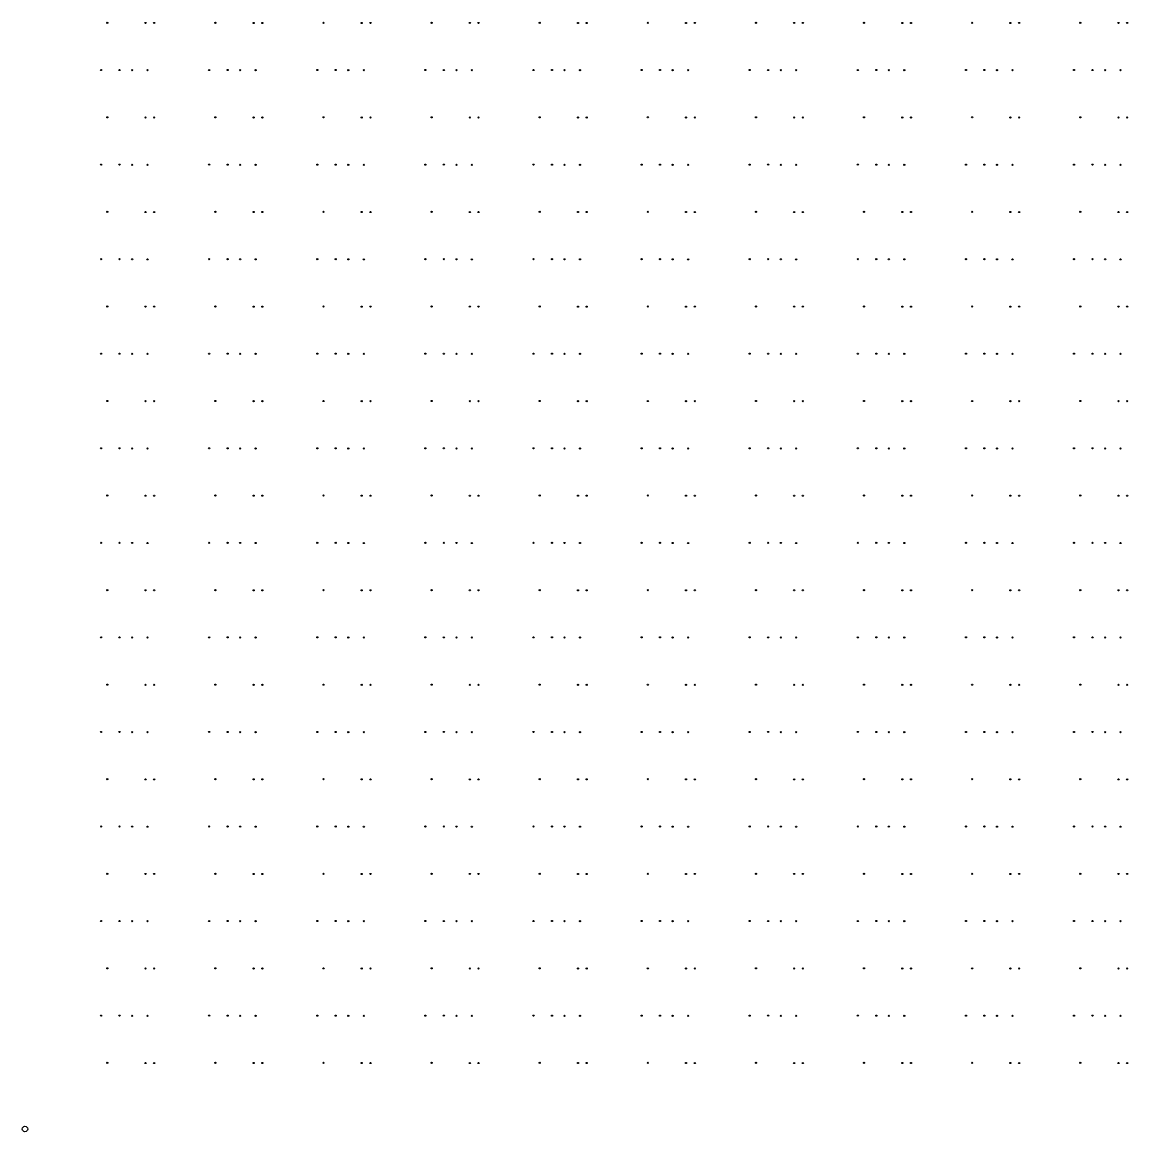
# Model space of a CAD drawing. Extents: x 50 to 173, y 50 to 173.
# Drawn here: x 49.9 to 109.7, y 49.9 to 110 of the extents above; entities that cross this region are included whole.
import ezdxf

# ---------------------------------------------------------------- set-up
doc = ezdxf.new("R2010")
doc.units = 0

msp = doc.modelspace()

# ---------------------------------------------------------------- linework, layer by layer
at = {"layer": '4H'}
msp.add_circle((50, 50), 0.15, dxfattribs=at)
at = {"layer": 'PET'}
for centre in [(54.457, 109.924), (56.526, 109.914), (56.999, 109.914), (60.31, 109.924), (62.38, 109.914), (62.853, 109.914), (66.164, 109.924), (68.234, 109.914), (68.707, 109.914), (72.018, 109.924), (74.087, 109.914), (74.56, 109.914), (77.871, 109.924), (79.941, 109.914), (80.414, 109.914), (83.725, 109.924), (85.795, 109.914), (86.268, 109.914), (89.579, 109.924), (91.648, 109.914), (92.121, 109.914), (95.432, 109.924), (97.502, 109.914), (97.975, 109.914), (101.286, 109.924), (103.356, 109.914), (103.828, 109.914), (107.14, 109.924), (109.209, 109.914), (109.682, 109.914), (54.121, 107.364), (55.12, 107.364), (55.801, 107.354), (56.638, 107.353), (59.975, 107.364), (60.974, 107.364), (61.654, 107.354), (62.491, 107.353), (65.829, 107.364), (66.827, 107.364), (67.508, 107.354), (68.345, 107.353), (71.682, 107.364), (72.681, 107.364), (73.362, 107.354), (74.199, 107.353), (77.536, 107.364), (78.535, 107.364), (79.215, 107.354), (80.052, 107.353), (83.39, 107.364), (84.388, 107.364), (85.069, 107.354), (85.906, 107.353), (89.243, 107.364), (90.242, 107.364), (90.923, 107.354), (91.76, 107.353), (95.097, 107.364), (96.095, 107.364), (96.776, 107.354), (97.613, 107.353), (100.951, 107.364), (101.949, 107.364), (102.63, 107.354), (103.467, 107.353), (106.804, 107.364), (107.803, 107.364), (108.484, 107.354), (109.321, 107.353), (54.457, 104.802), (56.526, 104.792), (56.999, 104.792), (60.31, 104.802), (62.38, 104.792), (62.853, 104.792), (66.164, 104.802), (68.234, 104.792), (68.707, 104.792), (72.018, 104.802), (74.087, 104.792), (74.56, 104.792), (77.871, 104.802), (79.941, 104.792), (80.414, 104.792), (83.725, 104.802), (85.795, 104.792), (86.268, 104.792), (89.579, 104.802), (91.648, 104.792), (92.121, 104.792), (95.432, 104.802), (97.502, 104.792), (97.975, 104.792), (101.286, 104.802), (103.356, 104.792), (103.828, 104.792), (107.14, 104.802), (109.209, 104.792), (109.682, 104.792), (54.121, 102.242), (55.12, 102.242), (55.801, 102.233), (56.638, 102.231), (59.975, 102.242), (60.974, 102.242), (61.654, 102.233), (62.491, 102.231), (65.829, 102.242), (66.827, 102.242), (67.508, 102.233), (68.345, 102.231), (71.682, 102.242), (72.681, 102.242), (73.362, 102.233), (74.199, 102.231), (77.536, 102.242), (78.535, 102.242), (79.215, 102.233), (80.052, 102.231), (83.39, 102.242), (84.388, 102.242), (85.069, 102.233), (85.906, 102.231), (89.243, 102.242), (90.242, 102.242), (90.923, 102.233), (91.76, 102.231), (95.097, 102.242), (96.095, 102.242), (96.776, 102.233), (97.613, 102.231), (100.951, 102.242), (101.949, 102.242), (102.63, 102.233), (103.467, 102.231), (106.804, 102.242), (107.803, 102.242), (108.484, 102.233), (109.321, 102.231), (54.457, 99.68), (56.526, 99.67), (56.999, 99.67), (60.31, 99.68), (62.38, 99.67), (62.853, 99.67), (66.164, 99.68), (68.234, 99.67), (68.707, 99.67), (72.018, 99.68), (74.087, 99.67), (74.56, 99.67), (77.871, 99.68), (79.941, 99.67), (80.414, 99.67), (83.725, 99.68), (85.795, 99.67), (86.268, 99.67), (89.579, 99.68), (91.648, 99.67), (92.121, 99.67), (95.432, 99.68), (97.502, 99.67), (97.975, 99.67), (101.286, 99.68), (103.356, 99.67), (103.828, 99.67), (107.14, 99.68), (109.209, 99.67), (109.682, 99.67), (54.121, 97.12), (55.12, 97.12), (55.801, 97.111), (56.638, 97.109), (59.975, 97.12), (60.974, 97.12), (61.654, 97.111), (62.491, 97.109), (65.829, 97.12), (66.827, 97.12), (67.508, 97.111), (68.345, 97.109), (71.682, 97.12), (72.681, 97.12), (73.362, 97.111), (74.199, 97.109), (77.536, 97.12), (78.535, 97.12), (79.215, 97.111), (80.052, 97.109), (83.39, 97.12), (84.388, 97.12), (85.069, 97.111), (85.906, 97.109), (89.243, 97.12), (90.242, 97.12), (90.923, 97.111), (91.76, 97.109), (95.097, 97.12), (96.095, 97.12), (96.776, 97.111), (97.613, 97.109), (100.951, 97.12), (101.949, 97.12), (102.63, 97.111), (103.467, 97.109), (106.804, 97.12), (107.803, 97.12), (108.484, 97.111), (109.321, 97.109), (54.457, 94.558), (56.526, 94.548), (56.999, 94.548), (60.31, 94.558), (62.38, 94.548), (62.853, 94.548), (66.164, 94.558), (68.234, 94.548), (68.707, 94.548), (72.018, 94.558), (74.087, 94.548), (74.56, 94.548), (77.871, 94.558), (79.941, 94.548), (80.414, 94.548), (83.725, 94.558), (85.795, 94.548), (86.268, 94.548), (89.579, 94.558), (91.648, 94.548), (92.121, 94.548), (95.432, 94.558), (97.502, 94.548), (97.975, 94.548), (101.286, 94.558), (103.356, 94.548), (103.828, 94.548), (107.14, 94.558), (109.209, 94.548), (109.682, 94.548), (54.121, 91.998), (55.12, 91.998), (55.801, 91.989), (56.638, 91.987), (59.975, 91.998), (60.974, 91.998), (61.654, 91.989), (62.491, 91.987), (65.829, 91.998), (66.827, 91.998), (67.508, 91.989), (68.345, 91.987), (71.682, 91.998), (72.681, 91.998), (73.362, 91.989), (74.199, 91.987), (77.536, 91.998), (78.535, 91.998), (79.215, 91.989), (80.052, 91.987), (83.39, 91.998), (84.388, 91.998), (85.069, 91.989), (85.906, 91.987), (89.243, 91.998), (90.242, 91.998), (90.923, 91.989), (91.76, 91.987), (95.097, 91.998), (96.095, 91.998), (96.776, 91.989), (97.613, 91.987), (100.951, 91.998), (101.949, 91.998), (102.63, 91.989), (103.467, 91.987), (106.804, 91.998), (107.803, 91.998), (108.484, 91.989), (109.321, 91.987), (54.457, 89.436), (56.526, 89.426), (56.999, 89.426), (60.31, 89.436), (62.38, 89.426), (62.853, 89.426), (66.164, 89.436), (68.234, 89.426), (68.707, 89.426), (72.018, 89.436), (74.087, 89.426), (74.56, 89.426), (77.871, 89.436), (79.941, 89.426), (80.414, 89.426), (83.725, 89.436), (85.795, 89.426), (86.268, 89.426), (89.579, 89.436), (91.648, 89.426), (92.121, 89.426), (95.432, 89.436), (97.502, 89.426), (97.975, 89.426), (101.286, 89.436), (103.356, 89.426), (103.828, 89.426), (107.14, 89.436), (109.209, 89.426), (109.682, 89.426), (54.121, 86.876), (55.12, 86.876), (55.801, 86.867), (56.638, 86.865), (59.975, 86.876), (60.974, 86.876), (61.654, 86.867), (62.491, 86.865), (65.829, 86.876), (66.827, 86.876), (67.508, 86.867), (68.345, 86.865), (71.682, 86.876), (72.681, 86.876), (73.362, 86.867), (74.199, 86.865), (77.536, 86.876), (78.535, 86.876), (79.215, 86.867), (80.052, 86.865), (83.39, 86.876), (84.388, 86.876), (85.069, 86.867), (85.906, 86.865), (89.243, 86.876), (90.242, 86.876), (90.923, 86.867), (91.76, 86.865), (95.097, 86.876), (96.095, 86.876), (96.776, 86.867), (97.613, 86.865), (100.951, 86.876), (101.949, 86.876), (102.63, 86.867), (103.467, 86.865), (106.804, 86.876), (107.803, 86.876), (108.484, 86.867), (109.321, 86.865), (54.457, 84.314), (56.526, 84.304), (56.999, 84.304), (60.31, 84.314), (62.38, 84.304), (62.853, 84.304), (66.164, 84.314), (68.234, 84.304), (68.707, 84.304), (72.018, 84.314), (74.087, 84.304), (74.56, 84.304), (77.871, 84.314), (79.941, 84.304), (80.414, 84.304), (83.725, 84.314), (85.795, 84.304), (86.268, 84.304), (89.579, 84.314), (91.648, 84.304), (92.121, 84.304), (95.432, 84.314), (97.502, 84.304), (97.975, 84.304), (101.286, 84.314), (103.356, 84.304), (103.828, 84.304), (107.14, 84.314), (109.209, 84.304), (109.682, 84.304), (54.121, 81.754), (55.12, 81.754), (55.801, 81.745), (56.638, 81.744), (59.975, 81.754), (60.974, 81.754), (61.654, 81.745), (62.491, 81.744), (65.829, 81.754), (66.827, 81.754), (67.508, 81.745), (68.345, 81.744), (71.682, 81.754), (72.681, 81.754), (73.362, 81.745), (74.199, 81.744), (77.536, 81.754), (78.535, 81.754), (79.215, 81.745), (80.052, 81.744), (83.39, 81.754), (84.388, 81.754), (85.069, 81.745), (85.906, 81.744), (89.243, 81.754), (90.242, 81.754), (90.923, 81.745), (91.76, 81.744), (95.097, 81.754), (96.095, 81.754), (96.776, 81.745), (97.613, 81.744), (100.951, 81.754), (101.949, 81.754), (102.63, 81.745), (103.467, 81.744), (106.804, 81.754), (107.803, 81.754), (108.484, 81.745), (109.321, 81.744), (54.457, 79.192), (56.526, 79.183), (56.999, 79.183), (60.31, 79.192), (62.38, 79.183), (62.853, 79.183), (66.164, 79.192), (68.234, 79.183), (68.707, 79.183), (72.018, 79.192), (74.087, 79.183), (74.56, 79.183), (77.871, 79.192), (79.941, 79.183), (80.414, 79.183), (83.725, 79.192), (85.795, 79.183), (86.268, 79.183), (89.579, 79.192), (91.648, 79.183), (92.121, 79.183), (95.432, 79.192), (97.502, 79.183), (97.975, 79.183), (101.286, 79.192), (103.356, 79.183), (103.828, 79.183), (107.14, 79.192), (109.209, 79.183), (109.682, 79.183), (54.121, 76.632), (55.12, 76.632), (55.801, 76.623), (56.638, 76.622), (59.975, 76.632), (60.974, 76.632), (61.654, 76.623), (62.491, 76.622), (65.829, 76.632), (66.827, 76.632), (67.508, 76.623), (68.345, 76.622), (71.682, 76.632), (72.681, 76.632), (73.362, 76.623), (74.199, 76.622), (77.536, 76.632), (78.535, 76.632), (79.215, 76.623), (80.052, 76.622), (83.39, 76.632), (84.388, 76.632), (85.069, 76.623), (85.906, 76.622), (89.243, 76.632), (90.242, 76.632), (90.923, 76.623), (91.76, 76.622), (95.097, 76.632), (96.095, 76.632), (96.776, 76.623), (97.613, 76.622), (100.951, 76.632), (101.949, 76.632), (102.63, 76.623), (103.467, 76.622), (106.804, 76.632), (107.803, 76.632), (108.484, 76.623), (109.321, 76.622), (54.457, 74.07), (56.526, 74.061), (56.999, 74.061), (60.31, 74.07), (62.38, 74.061), (62.853, 74.061), (66.164, 74.07), (68.234, 74.061), (68.707, 74.061), (72.018, 74.07), (74.087, 74.061), (74.56, 74.061), (77.871, 74.07), (79.941, 74.061), (80.414, 74.061), (83.725, 74.07), (85.795, 74.061), (86.268, 74.061), (89.579, 74.07), (91.648, 74.061), (92.121, 74.061), (95.432, 74.07), (97.502, 74.061), (97.975, 74.061), (101.286, 74.07), (103.356, 74.061), (103.828, 74.061), (107.14, 74.07), (109.209, 74.061), (109.682, 74.061), (54.121, 71.51), (55.12, 71.51), (55.801, 71.501), (56.638, 71.5), (59.975, 71.51), (60.974, 71.51), (61.654, 71.501), (62.491, 71.5), (65.829, 71.51), (66.827, 71.51), (67.508, 71.501), (68.345, 71.5), (71.682, 71.51), (72.681, 71.51), (73.362, 71.501), (74.199, 71.5), (77.536, 71.51), (78.535, 71.51), (79.215, 71.501), (80.052, 71.5), (83.39, 71.51), (84.388, 71.51), (85.069, 71.501), (85.906, 71.5), (89.243, 71.51), (90.242, 71.51), (90.923, 71.501), (91.76, 71.5), (95.097, 71.51), (96.095, 71.51), (96.776, 71.501), (97.613, 71.5), (100.951, 71.51), (101.949, 71.51), (102.63, 71.501), (103.467, 71.5), (106.804, 71.51), (107.803, 71.51), (108.484, 71.501), (109.321, 71.5), (54.457, 68.948), (56.526, 68.939), (56.999, 68.939), (60.31, 68.948), (62.38, 68.939), (62.853, 68.939), (66.164, 68.948), (68.234, 68.939), (68.707, 68.939), (72.018, 68.948), (74.087, 68.939), (74.56, 68.939), (77.871, 68.948), (79.941, 68.939), (80.414, 68.939), (83.725, 68.948), (85.795, 68.939), (86.268, 68.939), (89.579, 68.948), (91.648, 68.939), (92.121, 68.939), (95.432, 68.948), (97.502, 68.939), (97.975, 68.939), (101.286, 68.948), (103.356, 68.939), (103.828, 68.939), (107.14, 68.948), (109.209, 68.939), (109.682, 68.939), (54.121, 66.388), (55.12, 66.388), (55.801, 66.379), (56.638, 66.378), (59.975, 66.388), (60.974, 66.388), (61.654, 66.379), (62.491, 66.378), (65.829, 66.388), (66.827, 66.388), (67.508, 66.379), (68.345, 66.378), (71.682, 66.388), (72.681, 66.388), (73.362, 66.379), (74.199, 66.378), (77.536, 66.388), (78.535, 66.388), (79.215, 66.379), (80.052, 66.378), (83.39, 66.388), (84.388, 66.388), (85.069, 66.379), (85.906, 66.378), (89.243, 66.388), (90.242, 66.388), (90.923, 66.379), (91.76, 66.378), (95.097, 66.388), (96.095, 66.388), (96.776, 66.379), (97.613, 66.378), (100.951, 66.388), (101.949, 66.388), (102.63, 66.379), (103.467, 66.378), (106.804, 66.388), (107.803, 66.388), (108.484, 66.379), (109.321, 66.378), (54.457, 63.826), (56.526, 63.817), (56.999, 63.817), (60.31, 63.826), (62.38, 63.817), (62.853, 63.817), (66.164, 63.826), (68.234, 63.817), (68.707, 63.817), (72.018, 63.826), (74.087, 63.817), (74.56, 63.817), (77.871, 63.826), (79.941, 63.817), (80.414, 63.817), (83.725, 63.826), (85.795, 63.817), (86.268, 63.817), (89.579, 63.826), (91.648, 63.817), (92.121, 63.817), (95.432, 63.826), (97.502, 63.817), (97.975, 63.817), (101.286, 63.826), (103.356, 63.817), (103.828, 63.817), (107.14, 63.826), (109.209, 63.817), (109.682, 63.817), (54.121, 61.266), (55.12, 61.266), (55.801, 61.257), (56.638, 61.256), (59.975, 61.266), (60.974, 61.266), (61.654, 61.257), (62.491, 61.256), (65.829, 61.266), (66.827, 61.266), (67.508, 61.257), (68.345, 61.256), (71.682, 61.266), (72.681, 61.266), (73.362, 61.257), (74.199, 61.256), (77.536, 61.266), (78.535, 61.266), (79.215, 61.257), (80.052, 61.256), (83.39, 61.266), (84.388, 61.266), (85.069, 61.257), (85.906, 61.256), (89.243, 61.266), (90.242, 61.266), (90.923, 61.257), (91.76, 61.256), (95.097, 61.266), (96.095, 61.266), (96.776, 61.257), (97.613, 61.256), (100.951, 61.266), (101.949, 61.266), (102.63, 61.257), (103.467, 61.256), (106.804, 61.266), (107.803, 61.266), (108.484, 61.257), (109.321, 61.256), (54.457, 58.704), (56.526, 58.695), (56.999, 58.695), (60.31, 58.704), (62.38, 58.695), (62.853, 58.695), (66.164, 58.704), (68.234, 58.695), (68.707, 58.695), (72.018, 58.704), (74.087, 58.695), (74.56, 58.695), (77.871, 58.704), (79.941, 58.695), (80.414, 58.695), (83.725, 58.704), (85.795, 58.695), (86.268, 58.695), (89.579, 58.704), (91.648, 58.695), (92.121, 58.695), (95.432, 58.704), (97.502, 58.695), (97.975, 58.695), (101.286, 58.704), (103.356, 58.695), (103.828, 58.695), (107.14, 58.704), (109.209, 58.695), (109.682, 58.695), (54.121, 56.144), (55.12, 56.144), (55.801, 56.135), (56.638, 56.134), (59.975, 56.144), (60.974, 56.144), (61.654, 56.135), (62.491, 56.134), (65.829, 56.144), (66.827, 56.144), (67.508, 56.135), (68.345, 56.134), (71.682, 56.144), (72.681, 56.144), (73.362, 56.135), (74.199, 56.134), (77.536, 56.144), (78.535, 56.144), (79.215, 56.135), (80.052, 56.134), (83.39, 56.144), (84.388, 56.144), (85.069, 56.135), (85.906, 56.134), (89.243, 56.144), (90.242, 56.144), (90.923, 56.135), (91.76, 56.134), (95.097, 56.144), (96.095, 56.144), (96.776, 56.135), (97.613, 56.134), (100.951, 56.144), (101.949, 56.144), (102.63, 56.135), (103.467, 56.134), (106.804, 56.144), (107.803, 56.144), (108.484, 56.135), (109.321, 56.134), (54.457, 53.582), (56.526, 53.573), (56.999, 53.573), (60.31, 53.582), (62.38, 53.573), (62.853, 53.573), (66.164, 53.582), (68.234, 53.573), (68.707, 53.573), (72.018, 53.582), (74.087, 53.573), (74.56, 53.573), (77.871, 53.582), (79.941, 53.573), (80.414, 53.573), (83.725, 53.582), (85.795, 53.573), (86.268, 53.573), (89.579, 53.582), (91.648, 53.573), (92.121, 53.573), (95.432, 53.582), (97.502, 53.573), (97.975, 53.573), (101.286, 53.582), (103.356, 53.573), (103.828, 53.573), (107.14, 53.582), (109.209, 53.573), (109.682, 53.573)]:
    msp.add_circle(centre, 0.005, dxfattribs=at)
at = {"layer": 'V1'}
for centre in [(54.457, 109.924), (56.526, 109.914), (56.999, 109.914), (60.31, 109.924), (62.38, 109.914), (62.853, 109.914), (66.164, 109.924), (68.234, 109.914), (68.707, 109.914), (72.018, 109.924), (74.087, 109.914), (74.56, 109.914), (77.871, 109.924), (79.941, 109.914), (80.414, 109.914), (83.725, 109.924), (85.795, 109.914), (86.268, 109.914), (89.579, 109.924), (91.648, 109.914), (92.121, 109.914), (95.432, 109.924), (97.502, 109.914), (97.975, 109.914), (101.286, 109.924), (103.356, 109.914), (103.828, 109.914), (107.14, 109.924), (109.209, 109.914), (109.682, 109.914), (54.121, 107.364), (55.12, 107.364), (55.801, 107.354), (56.638, 107.353), (59.975, 107.364), (60.974, 107.364), (61.654, 107.354), (62.491, 107.353), (65.829, 107.364), (66.827, 107.364), (67.508, 107.354), (68.345, 107.353), (71.682, 107.364), (72.681, 107.364), (73.362, 107.354), (74.199, 107.353), (77.536, 107.364), (78.535, 107.364), (79.215, 107.354), (80.052, 107.353), (83.39, 107.364), (84.388, 107.364), (85.069, 107.354), (85.906, 107.353), (89.243, 107.364), (90.242, 107.364), (90.923, 107.354), (91.76, 107.353), (95.097, 107.364), (96.095, 107.364), (96.776, 107.354), (97.613, 107.353), (100.951, 107.364), (101.949, 107.364), (102.63, 107.354), (103.467, 107.353), (106.804, 107.364), (107.803, 107.364), (108.484, 107.354), (109.321, 107.353), (54.457, 104.802), (56.526, 104.792), (56.999, 104.792), (60.31, 104.802), (62.38, 104.792), (62.853, 104.792), (66.164, 104.802), (68.234, 104.792), (68.707, 104.792), (72.018, 104.802), (74.087, 104.792), (74.56, 104.792), (77.871, 104.802), (79.941, 104.792), (80.414, 104.792), (83.725, 104.802), (85.795, 104.792), (86.268, 104.792), (89.579, 104.802), (91.648, 104.792), (92.121, 104.792), (95.432, 104.802), (97.502, 104.792), (97.975, 104.792), (101.286, 104.802), (103.356, 104.792), (103.828, 104.792), (107.14, 104.802), (109.209, 104.792), (109.682, 104.792), (54.121, 102.242), (55.12, 102.242), (55.801, 102.233), (56.638, 102.231), (59.975, 102.242), (60.974, 102.242), (61.654, 102.233), (62.491, 102.231), (65.829, 102.242), (66.827, 102.242), (67.508, 102.233), (68.345, 102.231), (71.682, 102.242), (72.681, 102.242), (73.362, 102.233), (74.199, 102.231), (77.536, 102.242), (78.535, 102.242), (79.215, 102.233), (80.052, 102.231), (83.39, 102.242), (84.388, 102.242), (85.069, 102.233), (85.906, 102.231), (89.243, 102.242), (90.242, 102.242), (90.923, 102.233), (91.76, 102.231), (95.097, 102.242), (96.095, 102.242), (96.776, 102.233), (97.613, 102.231), (100.951, 102.242), (101.949, 102.242), (102.63, 102.233), (103.467, 102.231), (106.804, 102.242), (107.803, 102.242), (108.484, 102.233), (109.321, 102.231), (54.457, 99.68), (56.526, 99.67), (56.999, 99.67), (60.31, 99.68), (62.38, 99.67), (62.853, 99.67), (66.164, 99.68), (68.234, 99.67), (68.707, 99.67), (72.018, 99.68), (74.087, 99.67), (74.56, 99.67), (77.871, 99.68), (79.941, 99.67), (80.414, 99.67), (83.725, 99.68), (85.795, 99.67), (86.268, 99.67), (89.579, 99.68), (91.648, 99.67), (92.121, 99.67), (95.432, 99.68), (97.502, 99.67), (97.975, 99.67), (101.286, 99.68), (103.356, 99.67), (103.828, 99.67), (107.14, 99.68), (109.209, 99.67), (109.682, 99.67), (54.121, 97.12), (55.12, 97.12), (55.801, 97.111), (56.638, 97.109), (59.975, 97.12), (60.974, 97.12), (61.654, 97.111), (62.491, 97.109), (65.829, 97.12), (66.827, 97.12), (67.508, 97.111), (68.345, 97.109), (71.682, 97.12), (72.681, 97.12), (73.362, 97.111), (74.199, 97.109), (77.536, 97.12), (78.535, 97.12), (79.215, 97.111), (80.052, 97.109), (83.39, 97.12), (84.388, 97.12), (85.069, 97.111), (85.906, 97.109), (89.243, 97.12), (90.242, 97.12), (90.923, 97.111), (91.76, 97.109), (95.097, 97.12), (96.095, 97.12), (96.776, 97.111), (97.613, 97.109), (100.951, 97.12), (101.949, 97.12), (102.63, 97.111), (103.467, 97.109), (106.804, 97.12), (107.803, 97.12), (108.484, 97.111), (109.321, 97.109), (54.457, 94.558), (56.526, 94.548), (56.999, 94.548), (60.31, 94.558), (62.38, 94.548), (62.853, 94.548), (66.164, 94.558), (68.234, 94.548), (68.707, 94.548), (72.018, 94.558), (74.087, 94.548), (74.56, 94.548), (77.871, 94.558), (79.941, 94.548), (80.414, 94.548), (83.725, 94.558), (85.795, 94.548), (86.268, 94.548), (89.579, 94.558), (91.648, 94.548), (92.121, 94.548), (95.432, 94.558), (97.502, 94.548), (97.975, 94.548), (101.286, 94.558), (103.356, 94.548), (103.828, 94.548), (107.14, 94.558), (109.209, 94.548), (109.682, 94.548), (54.121, 91.998), (55.12, 91.998), (55.801, 91.989), (56.638, 91.987), (59.975, 91.998), (60.974, 91.998), (61.654, 91.989), (62.491, 91.987), (65.829, 91.998), (66.827, 91.998), (67.508, 91.989), (68.345, 91.987), (71.682, 91.998), (72.681, 91.998), (73.362, 91.989), (74.199, 91.987), (77.536, 91.998), (78.535, 91.998), (79.215, 91.989), (80.052, 91.987), (83.39, 91.998), (84.388, 91.998), (85.069, 91.989), (85.906, 91.987), (89.243, 91.998), (90.242, 91.998), (90.923, 91.989), (91.76, 91.987), (95.097, 91.998), (96.095, 91.998), (96.776, 91.989), (97.613, 91.987), (100.951, 91.998), (101.949, 91.998), (102.63, 91.989), (103.467, 91.987), (106.804, 91.998), (107.803, 91.998), (108.484, 91.989), (109.321, 91.987), (54.457, 89.436), (56.526, 89.426), (56.999, 89.426), (60.31, 89.436), (62.38, 89.426), (62.853, 89.426), (66.164, 89.436), (68.234, 89.426), (68.707, 89.426), (72.018, 89.436), (74.087, 89.426), (74.56, 89.426), (77.871, 89.436), (79.941, 89.426), (80.414, 89.426), (83.725, 89.436), (85.795, 89.426), (86.268, 89.426), (89.579, 89.436), (91.648, 89.426), (92.121, 89.426), (95.432, 89.436), (97.502, 89.426), (97.975, 89.426), (101.286, 89.436), (103.356, 89.426), (103.828, 89.426), (107.14, 89.436), (109.209, 89.426), (109.682, 89.426), (54.121, 86.876), (55.12, 86.876), (55.801, 86.867), (56.638, 86.865), (59.975, 86.876), (60.974, 86.876), (61.654, 86.867), (62.491, 86.865), (65.829, 86.876), (66.827, 86.876), (67.508, 86.867), (68.345, 86.865), (71.682, 86.876), (72.681, 86.876), (73.362, 86.867), (74.199, 86.865), (77.536, 86.876), (78.535, 86.876), (79.215, 86.867), (80.052, 86.865), (83.39, 86.876), (84.388, 86.876), (85.069, 86.867), (85.906, 86.865), (89.243, 86.876), (90.242, 86.876), (90.923, 86.867), (91.76, 86.865), (95.097, 86.876), (96.095, 86.876), (96.776, 86.867), (97.613, 86.865), (100.951, 86.876), (101.949, 86.876), (102.63, 86.867), (103.467, 86.865), (106.804, 86.876), (107.803, 86.876), (108.484, 86.867), (109.321, 86.865), (54.457, 84.314), (56.526, 84.304), (56.999, 84.304), (60.31, 84.314), (62.38, 84.304), (62.853, 84.304), (66.164, 84.314), (68.234, 84.304), (68.707, 84.304), (72.018, 84.314), (74.087, 84.304), (74.56, 84.304), (77.871, 84.314), (79.941, 84.304), (80.414, 84.304), (83.725, 84.314), (85.795, 84.304), (86.268, 84.304), (89.579, 84.314), (91.648, 84.304), (92.121, 84.304), (95.432, 84.314), (97.502, 84.304), (97.975, 84.304), (101.286, 84.314), (103.356, 84.304), (103.828, 84.304), (107.14, 84.314), (109.209, 84.304), (109.682, 84.304), (54.121, 81.754), (55.12, 81.754), (55.801, 81.745), (56.638, 81.744), (59.975, 81.754), (60.974, 81.754), (61.654, 81.745), (62.491, 81.744), (65.829, 81.754), (66.827, 81.754), (67.508, 81.745), (68.345, 81.744), (71.682, 81.754), (72.681, 81.754), (73.362, 81.745), (74.199, 81.744), (77.536, 81.754), (78.535, 81.754), (79.215, 81.745), (80.052, 81.744), (83.39, 81.754), (84.388, 81.754), (85.069, 81.745), (85.906, 81.744), (89.243, 81.754), (90.242, 81.754), (90.923, 81.745), (91.76, 81.744), (95.097, 81.754), (96.095, 81.754), (96.776, 81.745), (97.613, 81.744), (100.951, 81.754), (101.949, 81.754), (102.63, 81.745), (103.467, 81.744), (106.804, 81.754), (107.803, 81.754), (108.484, 81.745), (109.321, 81.744), (54.457, 79.192), (56.526, 79.183), (56.999, 79.183), (60.31, 79.192), (62.38, 79.183), (62.853, 79.183), (66.164, 79.192), (68.234, 79.183), (68.707, 79.183), (72.018, 79.192), (74.087, 79.183), (74.56, 79.183), (77.871, 79.192), (79.941, 79.183), (80.414, 79.183), (83.725, 79.192), (85.795, 79.183), (86.268, 79.183), (89.579, 79.192), (91.648, 79.183), (92.121, 79.183), (95.432, 79.192), (97.502, 79.183), (97.975, 79.183), (101.286, 79.192), (103.356, 79.183), (103.828, 79.183), (107.14, 79.192), (109.209, 79.183), (109.682, 79.183), (54.121, 76.632), (55.12, 76.632), (55.801, 76.623), (56.638, 76.622), (59.975, 76.632), (60.974, 76.632), (61.654, 76.623), (62.491, 76.622), (65.829, 76.632), (66.827, 76.632), (67.508, 76.623), (68.345, 76.622), (71.682, 76.632), (72.681, 76.632), (73.362, 76.623), (74.199, 76.622), (77.536, 76.632), (78.535, 76.632), (79.215, 76.623), (80.052, 76.622), (83.39, 76.632), (84.388, 76.632), (85.069, 76.623), (85.906, 76.622), (89.243, 76.632), (90.242, 76.632), (90.923, 76.623), (91.76, 76.622), (95.097, 76.632), (96.095, 76.632), (96.776, 76.623), (97.613, 76.622), (100.951, 76.632), (101.949, 76.632), (102.63, 76.623), (103.467, 76.622), (106.804, 76.632), (107.803, 76.632), (108.484, 76.623), (109.321, 76.622), (54.457, 74.07), (56.526, 74.061), (56.999, 74.061), (60.31, 74.07), (62.38, 74.061), (62.853, 74.061), (66.164, 74.07), (68.234, 74.061), (68.707, 74.061), (72.018, 74.07), (74.087, 74.061), (74.56, 74.061), (77.871, 74.07), (79.941, 74.061), (80.414, 74.061), (83.725, 74.07), (85.795, 74.061), (86.268, 74.061), (89.579, 74.07), (91.648, 74.061), (92.121, 74.061), (95.432, 74.07), (97.502, 74.061), (97.975, 74.061), (101.286, 74.07), (103.356, 74.061), (103.828, 74.061), (107.14, 74.07), (109.209, 74.061), (109.682, 74.061), (54.121, 71.51), (55.12, 71.51), (55.801, 71.501), (56.638, 71.5), (59.975, 71.51), (60.974, 71.51), (61.654, 71.501), (62.491, 71.5), (65.829, 71.51), (66.827, 71.51), (67.508, 71.501), (68.345, 71.5), (71.682, 71.51), (72.681, 71.51), (73.362, 71.501), (74.199, 71.5), (77.536, 71.51), (78.535, 71.51), (79.215, 71.501), (80.052, 71.5), (83.39, 71.51), (84.388, 71.51), (85.069, 71.501), (85.906, 71.5), (89.243, 71.51), (90.242, 71.51), (90.923, 71.501), (91.76, 71.5), (95.097, 71.51), (96.095, 71.51), (96.776, 71.501), (97.613, 71.5), (100.951, 71.51), (101.949, 71.51), (102.63, 71.501), (103.467, 71.5), (106.804, 71.51), (107.803, 71.51), (108.484, 71.501), (109.321, 71.5), (54.457, 68.948), (56.526, 68.939), (56.999, 68.939), (60.31, 68.948), (62.38, 68.939), (62.853, 68.939), (66.164, 68.948), (68.234, 68.939), (68.707, 68.939), (72.018, 68.948), (74.087, 68.939), (74.56, 68.939), (77.871, 68.948), (79.941, 68.939), (80.414, 68.939), (83.725, 68.948), (85.795, 68.939), (86.268, 68.939), (89.579, 68.948), (91.648, 68.939), (92.121, 68.939), (95.432, 68.948), (97.502, 68.939), (97.975, 68.939), (101.286, 68.948), (103.356, 68.939), (103.828, 68.939), (107.14, 68.948), (109.209, 68.939), (109.682, 68.939), (54.121, 66.388), (55.12, 66.388), (55.801, 66.379), (56.638, 66.378), (59.975, 66.388), (60.974, 66.388), (61.654, 66.379), (62.491, 66.378), (65.829, 66.388), (66.827, 66.388), (67.508, 66.379), (68.345, 66.378), (71.682, 66.388), (72.681, 66.388), (73.362, 66.379), (74.199, 66.378), (77.536, 66.388), (78.535, 66.388), (79.215, 66.379), (80.052, 66.378), (83.39, 66.388), (84.388, 66.388), (85.069, 66.379), (85.906, 66.378), (89.243, 66.388), (90.242, 66.388), (90.923, 66.379), (91.76, 66.378), (95.097, 66.388), (96.095, 66.388), (96.776, 66.379), (97.613, 66.378), (100.951, 66.388), (101.949, 66.388), (102.63, 66.379), (103.467, 66.378), (106.804, 66.388), (107.803, 66.388), (108.484, 66.379), (109.321, 66.378), (54.457, 63.826), (56.526, 63.817), (56.999, 63.817), (60.31, 63.826), (62.38, 63.817), (62.853, 63.817), (66.164, 63.826), (68.234, 63.817), (68.707, 63.817), (72.018, 63.826), (74.087, 63.817), (74.56, 63.817), (77.871, 63.826), (79.941, 63.817), (80.414, 63.817), (83.725, 63.826), (85.795, 63.817), (86.268, 63.817), (89.579, 63.826), (91.648, 63.817), (92.121, 63.817), (95.432, 63.826), (97.502, 63.817), (97.975, 63.817), (101.286, 63.826), (103.356, 63.817), (103.828, 63.817), (107.14, 63.826), (109.209, 63.817), (109.682, 63.817), (54.121, 61.266), (55.12, 61.266), (55.801, 61.257), (56.638, 61.256), (59.975, 61.266), (60.974, 61.266), (61.654, 61.257), (62.491, 61.256), (65.829, 61.266), (66.827, 61.266), (67.508, 61.257), (68.345, 61.256), (71.682, 61.266), (72.681, 61.266), (73.362, 61.257), (74.199, 61.256), (77.536, 61.266), (78.535, 61.266), (79.215, 61.257), (80.052, 61.256), (83.39, 61.266), (84.388, 61.266), (85.069, 61.257), (85.906, 61.256), (89.243, 61.266), (90.242, 61.266), (90.923, 61.257), (91.76, 61.256), (95.097, 61.266), (96.095, 61.266), (96.776, 61.257), (97.613, 61.256), (100.951, 61.266), (101.949, 61.266), (102.63, 61.257), (103.467, 61.256), (106.804, 61.266), (107.803, 61.266), (108.484, 61.257), (109.321, 61.256), (54.457, 58.704), (56.526, 58.695), (56.999, 58.695), (60.31, 58.704), (62.38, 58.695), (62.853, 58.695), (66.164, 58.704), (68.234, 58.695), (68.707, 58.695), (72.018, 58.704), (74.087, 58.695), (74.56, 58.695), (77.871, 58.704), (79.941, 58.695), (80.414, 58.695), (83.725, 58.704), (85.795, 58.695), (86.268, 58.695), (89.579, 58.704), (91.648, 58.695), (92.121, 58.695), (95.432, 58.704), (97.502, 58.695), (97.975, 58.695), (101.286, 58.704), (103.356, 58.695), (103.828, 58.695), (107.14, 58.704), (109.209, 58.695), (109.682, 58.695), (54.121, 56.144), (55.12, 56.144), (55.801, 56.135), (56.638, 56.134), (59.975, 56.144), (60.974, 56.144), (61.654, 56.135), (62.491, 56.134), (65.829, 56.144), (66.827, 56.144), (67.508, 56.135), (68.345, 56.134), (71.682, 56.144), (72.681, 56.144), (73.362, 56.135), (74.199, 56.134), (77.536, 56.144), (78.535, 56.144), (79.215, 56.135), (80.052, 56.134), (83.39, 56.144), (84.388, 56.144), (85.069, 56.135), (85.906, 56.134), (89.243, 56.144), (90.242, 56.144), (90.923, 56.135), (91.76, 56.134), (95.097, 56.144), (96.095, 56.144), (96.776, 56.135), (97.613, 56.134), (100.951, 56.144), (101.949, 56.144), (102.63, 56.135), (103.467, 56.134), (106.804, 56.144), (107.803, 56.144), (108.484, 56.135), (109.321, 56.134), (54.457, 53.582), (56.526, 53.573), (56.999, 53.573), (60.31, 53.582), (62.38, 53.573), (62.853, 53.573), (66.164, 53.582), (68.234, 53.573), (68.707, 53.573), (72.018, 53.582), (74.087, 53.573), (74.56, 53.573), (77.871, 53.582), (79.941, 53.573), (80.414, 53.573), (83.725, 53.582), (85.795, 53.573), (86.268, 53.573), (89.579, 53.582), (91.648, 53.573), (92.121, 53.573), (95.432, 53.582), (97.502, 53.573), (97.975, 53.573), (101.286, 53.582), (103.356, 53.573), (103.828, 53.573), (107.14, 53.582), (109.209, 53.573), (109.682, 53.573)]:
    msp.add_circle(centre, 0.0316, dxfattribs=at)

doc.saveas('drawing.dxf')
